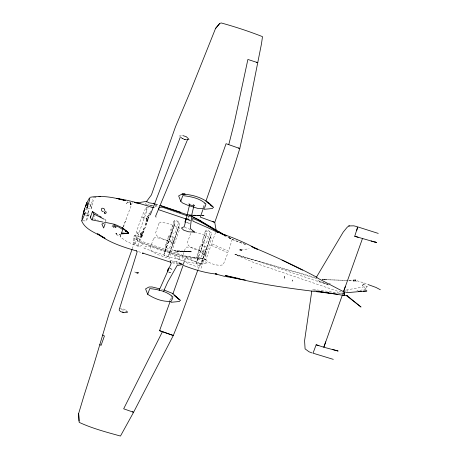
<?xml version="1.0" encoding="UTF-8"?>
<svg xmlns="http://www.w3.org/2000/svg" width="459" height="459" viewBox="0 0 459 459"><rect width="100%" height="100%" fill="white"/><g stroke="black" fill="none" stroke-linecap="round" stroke-linejoin="round"><path stroke-width="0.34" stroke-dasharray="2.29 1.72" d="M137.551 232.719C136.409 234.319 140.741 234.87 141.114 234.331C141.538 233.562 137.063 231.451 137.27 233.505M142.824 217.887L143.105 217.101L146.909 218.3L146.782 218.828L142.824 217.887L143.105 217.101M146.628 219.081L146.909 218.3M200.554 215.724L204.226 215.799L202.155 215.73M133.552 238.055L136.013 239.403L141.779 237.102L134.539 235.272L133.552 238.055L133.23 246.041L132.278 248.726M127.803 201.759L126.345 203.756L126.776 203.871L127.935 202.304L130.293 203.033L130.585 204.915C131.825 204.484 130.631 201.553 129.151 201.966M126.936 203.704L126.357 203.538M164.087 253.999L164.024 255.261L168.545 256.719L173.519 242.501L173.6 241.382L168.585 255.525L174.695 237.928L169.348 236.362C166.961 241.709 165.67 247.206 164.592 252.823L169.514 238.749L164.087 253.999L174.936 223.493L169.991 237.63C171.075 231.996 172.383 226.476 174.776 221.1L180.094 222.741L173.984 240.332L178.999 226.195L173.95 241.532L169.446 240.005L169.486 238.812L174.936 223.493M215.587 232.403L206.062 259.278C194.685 257.097 183.021 256.409 171.953 252.823L139.347 241.784L143.351 244.739L139.14 246.586L134.057 244.876L126.598 241.359L120.12 236.89L120.373 234.354M349.024 280.306L355.364 280.3L363.591 282.807L363.385 283.96L367.154 286.301L366.11 289.222L362.725 285.814L362.805 285.016L363.591 282.807L367.298 284.27M201.329 248.646L201.191 249.885L205.787 251.366L210.813 236.104L205.821 250.149L211.903 232.627L206.171 230.934L202.138 242.272L202.517 245.123L201.834 247.47L206.757 233.396L196.636 262.089L197.318 259.742L196.94 256.891L200.973 245.548L206.734 247.172L204.249 254.906M140.93 234.652L141.206 233.872M142.376 232.994L141.745 234.727L140.494 234.314L141.074 235.995L142.124 235.972L140.873 235.565L140.494 234.314L141.108 232.604L142.456 233.258L142.009 232.879L143.489 228.628L143.856 228.743L143.524 230.59L142.456 233.258L142.732 234.262L141.481 233.855L140.775 237.177M87.56 208.466L90.997 208.983L91.347 207.52A5.841 0.929 -72.6 0 0 90.693 205.345L89.844 207.055L88.455 206.734M146.691 220.159L145.187 224.325L145.526 224.508L146.851 221.766L148.079 217.371L148.458 218.622L147.873 220.263L146.771 220.423L146.249 218.599L146.828 216.958M146.123 207.37L147.132 210.056L134.734 244.928L133.724 242.243C136.776 230.298 140.517 218.375 146.123 207.37L147.523 207.847L150.242 207.784M85.357 209.092L88.616 210.509L87.996 212.924A5.841 0.929 -72.6 0 0 88.65 215.105L89.149 214.181L85.988 212.896M228.588 237.372L232.168 239.432L228.542 251.257L211.754 243.775M141.361 235.846L140.988 235.708L139.714 239.099L139.467 239.988L139.806 240.172L140.46 239.237L141.745 234.727M139.806 240.172L140.081 239.214L139.714 239.099M145.526 224.508L145.813 223.596L145.446 223.481M88.616 210.509L86.355 218.495L86.412 221.02L81.937 220.733M90.997 208.983L93.487 201.128L93.292 200.474L91.112 199.022M120.12 236.89L120.786 234.91M123.46 226.981L126.127 219.052M203.044 207.594L204.68 202.907M204.014 255.571L200.623 264.768L203.733 256.03M204.123 255.881L200.589 265.985L195.918 264.482L201.558 248.015M204.358 255.21L205.643 250.648L204.685 253.339M94.015 216.763L94.456 215.518M105.352 221.892L105.977 220.125L104.21 219.006M146.163 202.585L145.572 204.255L152.715 205.775M211.209 245.313L227.985 252.834L223.12 264.889C216.877 265.996 210.641 264.137 205.827 260.092L206.062 259.278L186.211 256.719L173.772 253.695L139.966 242.295L136.013 239.403L137 236.62L141.779 237.102L148.974 216.872M146.771 220.423L147.207 218.209L148.458 218.622L148.154 217.686M141.688 236.798L148.882 216.568M150.082 213.194L150.799 211.169M190.669 233.35L187.347 242.691L188.351 245.576L194.3 249.053L206.372 253.293L211.364 239.242L210.779 237.297L198.77 233.264L194.817 232.524M183.508 264.212L185.625 258.251L200.199 263.535L206.062 259.278L186.044 256.42L136.013 239.403M203.555 207.835L205.202 203.199M201.421 253.07L201.547 252.702L204.467 253.609M204.926 254.148L205.053 253.787M205.827 254.814L201.071 268.194L188.999 263.959L183.026 260.551L182.051 257.597L185.373 248.25L186.859 247.005L193.468 248.164L205.477 252.198L206.068 254.148M251.44 268.045L251.779 267.104M347.44 291.413L348.065 289.663L367.154 286.301M362.725 285.814L363.385 283.96M169.704 300.794L171.603 295.51M202.138 254.911L201.019 258.033L197.565 256.891L197.1 253.936L199.16 250.161L200.021 245.76L201.22 244.406L204.766 245.835L205.007 246.856L202.344 254.326M182.952 264.154L185.384 257.453L200.199 263.535L197.995 269.576M170.846 299.515L171.58 297.501M89.149 214.181L86.412 221.02M123.127 227.039L132.37 202.448M89.844 207.055L92.173 201.576L93.292 200.474M143.856 228.743L143.558 229.466L143.168 229.425M144.476 214.64L147.523 207.847M130.293 203.033L130.419 204.725L130.356 202.93M116.362 233.442L115.949 233.723L115.674 233.304L116.282 233.161L116.506 234.486L116.282 233.161L116.494 234.21L119.047 234.842L120.189 234.308L120.384 234.704L118.835 235.524L116.282 234.761L115.754 233.585M119.942 234.308L119.793 234.756L120.241 234.916M141.481 233.855L142.089 233.143M130.402 204.576L130.448 202.626M240.149 250.763L241.83 250.046L240.149 250.763L239.776 249.874L240.608 249.478L241.956 250.08L240.975 250.344L240.608 249.478M154.132 207.33L157.173 205.873L154.574 204.071M179.28 259.536L179.205 256.621L174.271 255.026L179.05 256.564L180.186 256.122C189.051 259.358 199.602 256.931 207.336 263.294L206.797 263.695C198.179 264.453 189.642 262.41 181.265 260.62L180.129 259.587L175.235 258.222L174.804 255.468L171.867 253.861L148.957 246.202L146.846 246.001L143.587 247.705L144.47 248.445L172.504 257.941L175.063 258.52L175.235 258.222L180.129 259.587M95.61 197.37L93.579 197.846L96.109 197.341M240.889 250.212L249.094 248.652M345.558 290.226L348.065 289.663M366.11 289.222L358.795 290.547M186.652 139.249L185.413 139.461L182.252 138.515L181.253 137.585M356.85 290.863L358.146 290.656M179.067 136.036L182.189 135.657M186.555 139.565L185.35 139.679L181.77 138.503M119.294 308.465L121.434 308.345L125.037 309.687L125.904 310.525M348.278 280.38L322.207 279.657L346.264 280.294M348.989 280.374L355.364 280.3L352.868 280.311M130.563 204.41L130.999 204.548M199.843 215.713L189.877 215.546L201.369 215.701M150.099 205.655L154.23 205.752M154.918 205.77L159.021 206.292M188.643 214.984L191.001 215.07M175.808 251.067L191.283 251.716M202.052 215.719L204.112 215.782M322.207 279.657L326.257 279.778L322.115 279.095M199.384 215.644L190.307 215.523L189.946 214.783L188.626 214.617M191.397 251.882L177.048 251.63L191.305 251.796L173.841 250.384L176.795 252.375L178.264 252.02L177.117 250.866L177.478 251.607L191.305 251.796L176.79 251.096M191.69 215.099L199.975 215.455L191.535 214.921M189.624 215.013L192.384 215.145M193.078 215.179L201.375 215.581M202.063 215.61L204.112 215.632M150.076 205.81L152.813 206.085M333.676 293.008L335.064 293.169M338.535 293.571L342.707 294.053L342.592 293.542L321.283 290.455L312.946 289.474L311.988 289.681L313.554 290.283M169.922 260.373L175.321 261.452M186.647 214.376L190.06 214.841L191.093 215.937L189.624 216.292L188.437 215.523M314.076 290.484L316.194 290.794M114.503 226.953L116.282 227.239M173.841 250.384L177.231 250.924M114.486 226.849L115.662 227.073L114.509 226.815M113.901 226.735L115.662 227.09L113.93 226.683M317.031 278.602L234.842 254.366L254.888 263.018L337.233 291.086L342.403 292.28M161.505 289.216L162.716 289.468M136.771 272.445L134.286 271.923L136.048 272.68M178.35 263.449L172.354 261.664M178.322 264.338L172.274 262.743M186.962 219.218L190.703 220.36M315.224 277.534L234.842 254.366L255.772 260.523L328.414 284.982M184.524 227.44L188.574 228.628L190.359 229.678M141.108 232.604L142.009 232.879M155.538 203.899L159.158 205.081M186.819 218.639L190.439 219.775M186.87 218.823L190.491 219.959M186.205 222.254L189.883 223.573L186.256 222.437M88.713 203.802L91.393 204.645M85.265 214.961L87.95 215.805M169.773 268.463L173.393 269.599M169.83 268.647L173.45 269.783M168.556 271.883L172.177 273.019M168.608 272.067L171.626 273.013M121.228 309.492L124.773 310.64L125.502 311.454M93.642 218.759L98.375 220.291M146.249 218.599L147.5 219.012M146.622 219.85L147.873 220.263M187.886 216.023L190.514 216.987M138.509 251.624L141.699 252.731M155.268 203.922L158.516 205.053M115.255 226.574L116.288 226.953M228.645 237.676L232.168 239.432L245.961 244.549M190.789 216.143L188.557 215.248M228.49 237.452L232.168 239.432L245.909 244.75M327.273 284.207L317.508 280.432L328.225 284.758M190.261 220.607L186.979 219.327L190.703 220.928M342.592 293.542L343.854 294.047M182.08 138.348L185.528 139.777L182.252 138.515L181.11 137.344M224.285 235.783L228.054 237.383M188.259 214.921L190.755 216M191.265 220.808L188.878 219.654L188.62 216.608L188.092 216.16M104.715 219.488L105.977 220.125M329.08 283.237L330.337 283.903M146.186 204.594L148.028 205.603M134.539 235.272L137 236.62M229.11 237.693L232.168 239.432M133.724 242.243L139.14 246.586L136.581 237.716M342.867 292.67L343.366 294.328M343.045 292.429L343.435 294.208M130.563 202.465L130.804 204.404M130.339 202.976L130.585 204.915M205.179 231.302L204.347 235.656L202.253 239.483L202.752 242.381L206.206 243.522L210.17 232.42L209.924 231.399L206.384 229.97L205.179 231.302M168.292 236.597L167.46 240.929L165.372 244.779L165.86 247.659L169.319 248.801L173.278 237.693L173.037 236.672L169.491 235.243L168.292 236.597M173.697 221.41L172.859 225.736L170.771 229.586L171.264 232.466L174.718 233.608L178.683 222.506L178.436 221.485L174.896 220.056L173.697 221.41M153.536 238.674L150.213 248.015L151.189 250.975L157.162 254.378L169.159 258.595L174.156 244.544L173.565 242.599L161.631 238.588L155.022 237.429L153.536 238.674M158.957 223.413L155.635 232.753L156.639 235.645L162.589 239.116L174.586 243.333L179.584 229.288L178.993 227.337L167.053 223.326L160.472 222.093L158.957 223.413M149.221 213.005L148.911 213.687L149.278 213.802L149.588 213.119L149.221 213.005M354.262 279.37L353.74 279.921L353.981 281.074L354.537 281.562L355.295 281.487L355.788 281.006L355.576 279.783L355.019 279.29L354.262 279.37M353.814 280.013L353.166 280.426L353.43 281.08L354.463 281.683L356.27 281.493L355.163 279.76L353.814 280.013M241.824 249.874L239.776 249.874L241.824 249.874"/><path stroke-width="0.69" d="M138.245 272.795L138.251 272.365M225.013 235.318L219.643 232.237L216.223 230.854L214.766 222.386L234.182 166.646L239.787 148.521L248.239 110.499L261.492 43.76L262.491 36.64C249.007 31.327 235.174 26.811 221.209 22.95L219.683 23.512L215.552 28.458L190.525 91.089L175.481 126.799L151.413 194.914L146.559 201.472L149.02 202.821L154.62 203.693M311.781 291.104L304.581 340.71L305.092 348.874L309.022 351.778L312.022 352.942M193.876 205.925L191.982 213.865L190.278 228.479L194.53 232.111L188.546 231.789L183.749 230.217L181.437 227.997L184.306 226.603L189.636 204.594L188.907 203.888L190.359 204.955L193.646 205.993M228.76 144.648L234.188 123.259L247.889 59.452L257.786 62.688L256.524 62.206M197.754 270.248L180.347 318.041L173.301 335.495L133.569 412.291L120.47 436.05C106.517 432.183 92.345 428.471 79.189 422.36L78.655 413.461L83.997 395.618L93.389 366.104L109.041 313.767L132.037 249.398M83.395 212.207L86.917 202.293M375.181 242.111L376.546 242.541L354.738 236.27L357.676 226.884L378.25 233.407M356.643 230.768L357.727 227.222L356.086 226.39L353.803 225.839L348.806 225.937L347.073 227.377L343.171 232.174L316.452 277.133L318.334 278.504L343.544 291.7L347.865 292.584L366.896 290.96L363.333 291.132M92.012 219.878L93.992 214.078L92.437 211.536L90.257 217.669L92.012 219.878L103.068 222.07M345.409 286.33L343.544 291.7L362.421 238.686M325.706 341.852L323.83 347.222L316.148 344.807L313.021 353.183L333.297 359.363M342.471 294.724L323.83 347.222L338.128 351.049L332.632 349.488M105.111 223.866L103.636 227.997L101.898 224.095L104.606 222.695L106.815 222.661L114.761 224.336L122.478 227.825L128.543 233.172L128.141 233.585L121.497 233.12L121.233 233.947L128.342 233.367M147.712 294.322L149.737 288.619C157.678 289.279 166.961 291.339 172.928 297.007L171.431 301.219C163.065 302.165 154.614 298.792 147.712 294.322L145.56 288.877L149.009 287.001L152.044 286.955L159.686 288.837M180.777 201.335L182.802 195.626C190.915 196.572 199.883 198.133 205.971 204.094L204.473 208.3L198.299 208.587L187.53 205.167L182.59 203.01L180.777 201.335L178.626 195.89L182.045 194.082L185.017 194.037L182.045 194.082C193.56 194.605 205.666 198.334 213.424 207.416L210.245 204.754M183.273 264.872L172.802 294.133M203.085 209.161L200.256 217.107L214.766 222.386L212.844 221.594M205.907 201.214L226.063 143.701L239.787 148.521L238.479 147.987M205.833 254.831L205.701 255.193L204.094 254.688L202.488 253.712M292.263 281.074L292.595 280.128M159.571 330.658L173.301 335.495L159.571 330.658L170.111 301.534M90.257 217.669L90.893 216.011M187.519 139.674L155.624 216.126L156.031 217.113M163.347 291.786L167.742 282.033L177.094 265.554L183.021 264.487M159.107 290.449L171.167 263.541L170.174 261.005M162.457 331.656L123.666 408.803L133.569 412.291L132.307 411.775M112.162 226.385L112.363 226.052C113.264 225.151 114.635 226.821 113.482 227.446M219.683 23.512L215.552 28.458M147.247 217.136L148.802 215.139L150.334 214.801L180.433 136.816M218.392 232.202L217.887 232.621C209.832 228.226 201.111 224.979 192.946 221.1L192.637 218.346L199.631 221.33L206.607 225.266L218.392 232.202L217.853 232.604M158.493 208.271L160.667 207.135L162.779 207.336L187.392 215.833M142.359 253.42L143.219 253.104M89.832 197.353C101.508 195.132 114.039 197.341 125.324 200.686L123.316 200.164M99.161 196.733L100.211 196.521L99.052 196.561M153.53 207.623L152.962 207.72C141.005 203.693 128.801 200.147 116.299 198.345M146.582 201.403L139.025 202.58L134.303 202.453M124.544 312.522L127.636 312.2L126.334 310.944M187.157 139.507L188.97 139.341L186.32 136.73L182.808 135.577M204.117 209.298L212.758 208.489M171.052 302.286L179.693 301.477M358.341 291.373L361.193 291.236M348.806 225.937L349.529 225.926M347.274 295.51L343.688 295.395L316.429 291.132L328.942 292.871M126.288 233.292L121.497 233.12L122.805 229.523L118.669 227.033M217.021 274.092C205.494 273.139 194.53 269.645 183.789 265.572M216.659 274.029L215.346 273.885L223.981 276.22L245.249 279.979M337.858 294.23C300.002 289.732 261.986 285.469 225.094 275.475L235.691 277.77M113.93 224.382L114.526 224.606M330.331 293.066L332.419 293.353M103.401 211.765C101.737 211.788 100.573 209.252 102.036 208.179L103.717 208.455L104.537 209.235L104.818 210.624M135.853 202.958L140.035 203.561M236.351 277.913L239.093 278.504M179.021 263.598L181.018 264.04M136.771 272.445L137.964 272.744M118.273 198.856L122.226 199.883M316.148 344.807L318.896 345.587M354.738 236.27L358.146 237.251M371.096 240.975L376.546 242.541L375.21 242.123M136.598 250.964C122.88 247.017 109.03 242.53 97.555 233.723L101.944 236.437M175.929 261.63L177.14 261.986M154.396 203.544L153.249 203.194L154.574 204.071M170.955 262.33L142.365 252.955M124.131 312.757L120.51 311.609L119.133 310.003L137.241 251.572L136.145 250.7M222.971 234.297C234.933 238.123 246.236 243.448 257.453 249.22L253.024 247.504M180.479 212.219L160.392 205.494M186.32 219.075L158.292 209.585M219.993 233.298L226.603 235.496M159.68 205.443L187.593 214.846M136.639 272.933L137.993 273.421M251.216 246.5C273.444 255.761 295.43 265.813 316.664 277.19M163.909 289.939L172.871 293.565L180.358 300.404L175.028 296.066M367.911 284.517L375.944 287.42L380.345 289.744M113.93 225.157L118.078 226.798M216.223 230.854L219.643 232.237L223.435 234.968M122.599 312L123.792 312.487M125.766 231.244L127.671 232.024M125.783 231.313L128.428 232.782L122.186 227.779L128.199 232.472L125.284 230.59M192 216.539L200.973 221.06M192.08 216.637L199.252 220.091L224.83 235.26M178.918 262.68L181.85 263.971M282.027 260.098L302.498 270.144M93.992 214.078L104.084 219.172M102.632 334.995L104.44 335.931L101.066 345.415L99.821 344.583M198.873 220.337L216.264 230.395L214.582 229.27M192.746 231.066L194.53 232.111M102.489 236.775L105.025 238.347C96.929 233.138 85.489 230.292 81.541 220.67M92.437 211.536L98.324 215.271M99.5 216.017L101.267 217.136M125.336 230.607L127.7 232.128L128.141 233.585M193.239 204.639L194.691 205.707M346.579 295.745L361.015 307.031L346.912 295.493M173.938 295.154L179.698 299.75M206.521 201.621L212.764 206.762M206.539 201.656L208.128 202.981M284.351 276.358L284.46 278.206M78.655 413.461L79.005 420.96M344.359 294.351L344.302 295.085L343.688 295.395L344.302 295.085L344.066 291.947L344.359 294.351M104.342 212.54L104.532 213.601L105.295 213.71L106.19 212.752L106.195 211.938L105.243 211.605L104.342 212.54M86.975 207.715L86.871 208.363L89.557 200.17L89.821 198.558L89.327 198.168L86.762 203.027L85.672 206.091L86.665 204.077A5.841 0.929 -72.6 0 1 87.325 206.257L86.975 207.715M82.241 216.923L81.937 220.733L85.351 212.643L84.628 213.842A5.841 0.929 -72.6 0 1 83.968 211.662L84.708 208.811L82.241 216.923M168.562 268.079L167.403 271.688L168.562 268.079M186.211 218.45L185.052 222.058L186.211 218.45"/></g></svg>
